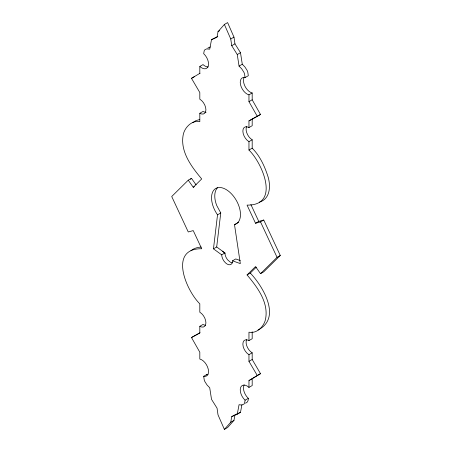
<?xml version="1.0" encoding="UTF-8"?>
<svg xmlns="http://www.w3.org/2000/svg" width="452" height="452" viewBox="0 0 452 452"><rect width="100%" height="100%" fill="white"/><g stroke="black" fill="none" stroke-linecap="round" stroke-linejoin="round"><path stroke-width="0.68" d="M246.662 339.605A8.622 4.978 60 0 0 252.188 352.809L252.188 359.481L260.51 373.663L252.188 378.719L252.188 385.545L248.962 387.409A9.599 5.543 60 0 0 240.52 387.816A9.599 5.543 60 0 0 245.091 400.201L244.549 403.167A8.243 4.757 60 0 1 243.871 404.133L241.696 405.026L239.057 404.709L237.26 414.196L231.723 416.642L230.752 422.23L224.384 429.4L218.022 414.879L217.05 408.167L211.513 399.331L209.717 387.771L207.078 385.036L204.903 381.641A8.243 4.757 60 0 1 204.225 379.889L203.682 376.296A9.599 5.543 60 0 0 208.253 369.188A9.599 5.543 60 0 0 199.812 359.035L199.812 352.21L191.49 337.537L200.066 332.74M244.182 384.929A9.599 5.543 60 0 0 248.317 398.336C248.43 400.302 247.617 402.834 245.363 403.111M213.463 248.843L217.531 214.824A20.47 11.82 60 0 1 215.248 188.789A20.47 11.82 60 0 1 236.775 201.219A20.47 11.82 60 0 1 234.492 224.616L240.328 263.612L232.531 260.81A7.661 4.424 60 0 1 227.232 264.143A7.661 4.424 60 0 1 221.695 254.826L213.463 248.843L216.689 246.978L220.757 212.96L216.717 205.468A20.47 11.82 60 0 1 217.531 187.727M244.283 77.156A9.599 5.543 60 0 0 244.978 86.23A9.599 5.543 60 0 0 252.188 92.965L252.188 99.79L260.51 114.463L257.284 116.328L248.962 101.655L248.962 94.83A9.599 5.543 60 0 1 240.52 84.677A9.599 5.543 60 0 1 245.091 77.569L248.317 75.704L247.775 72.111A8.243 4.757 60 0 0 247.097 70.359L244.922 66.964L242.283 64.229L240.487 52.669L234.95 43.833L233.978 37.12L227.616 22.6L224.384 24.464L218.022 31.634L217.05 37.222L211.513 39.663L209.717 49.149L206.637 48.889L204.903 49.731A8.243 4.757 60 0 0 204.225 50.692L203.682 53.664A9.599 5.543 60 0 1 208.253 66.048A9.599 5.543 60 0 1 199.812 66.455L199.812 73.28M224.384 429.4L227.616 427.536L233.978 420.366L234.95 414.778M237.26 414.196L240.487 412.337L241.899 404.879M196.089 184.891L191.484 178.32L188.258 180.178L171.715 196.524L188.258 231.966L193.241 230.599L201.716 248.747C168.167 248.255 186.241 290.608 199.812 303.817L199.812 312.219A8.622 4.978 60 0 1 205.909 322.773A8.622 4.978 60 0 1 199.812 326.293L199.812 332.971L191.49 337.537M190.484 179.308L191.484 178.32M188.258 180.178L193.241 187.303L201.716 178.935C191.337 166.63 179.489 150.872 183.433 133.769C185.326 126.854 192.185 120.023 199.812 121.673L199.812 113.271A8.622 4.978 60 0 0 205.909 109.751A8.622 4.978 60 0 0 199.812 99.191L199.812 92.519L191.49 78.337L200.066 73.224M248.962 387.409L248.962 380.578L257.284 375.522L248.962 361.346L248.962 354.667A8.622 4.978 60 0 1 242.865 344.113A8.622 4.978 60 0 1 248.962 340.593L248.962 332.192C256.589 333.836 263.448 327.005 265.341 320.095C269.285 302.987 257.437 287.229 247.058 274.929L255.533 266.561L260.516 273.68L263.742 271.822L280.285 255.476L263.742 220.034L258.759 221.401L255.533 223.265L247.058 205.112C280.607 205.609 262.533 163.257 248.962 150.047L248.962 141.645A8.622 4.978 60 0 1 242.865 131.086A8.622 4.978 60 0 1 248.962 127.566L252.188 125.707L252.188 119.029L260.51 114.463M247.058 274.929L250.284 273.064L256.267 267.16M260.516 273.68L277.059 257.341L280.285 255.476M190.925 250.685C193.75 248.272 197.569 247.306 201.202 247.058M192.642 122.712L195.914 120.627L199.677 119.543M237.938 222.599L238.571 222.158M218.022 31.634L219.632 30.702M211.513 39.663L217.813 36.442M245.091 77.569L244.549 73.975A8.243 4.757 60 0 0 243.871 72.224L241.696 68.828L239.057 66.094L237.26 54.534L231.723 45.692L230.752 38.985L233.978 37.12M231.723 45.692L234.95 43.833M199.812 66.455L203.038 64.591A9.599 5.543 60 0 0 208.208 66.953M191.49 78.337L194.716 76.478M237.26 54.534L240.487 52.669M239.057 66.094L242.283 64.229M199.812 113.271L203.038 111.407A8.622 4.978 60 0 0 206.089 112.226M248.962 94.83L252.188 92.965M248.962 101.655L252.188 99.79M248.962 127.566L248.962 120.893L252.188 119.029M248.962 141.645L252.188 139.781A8.622 4.978 60 0 1 246.662 126.577M248.962 150.047L252.188 148.183L252.188 139.781M193.241 187.303L194.32 186.682M217.531 214.824L220.757 212.96M234.492 224.616L237.718 222.751M255.533 223.265L260.516 221.892L263.742 220.034M221.695 254.826L224.921 252.962L225.136 254.702A7.661 4.424 60 0 0 227.729 259.934L230.458 262.279L232.667 262.894M232.531 260.81L235.758 258.945L240.306 260.578M199.812 326.293L203.038 324.434A8.622 4.978 60 0 0 205.62 325.259M248.962 340.593L252.188 338.729L252.188 331.728M203.682 376.296L206.909 374.431A9.599 5.543 60 0 0 208.01 374.567M248.962 354.667L252.188 352.809M248.962 361.346L252.188 359.481M257.284 375.522L260.51 373.663M248.962 380.578L252.188 378.719M245.091 400.201L248.317 398.336M231.723 416.642L234.413 415.089M230.752 422.23L233.978 420.366M248.962 120.893L257.284 116.328M259.403 202.14C270.867 198.812 270.861 184.585 267.567 175.325C264.29 165.449 259.646 155.601 252.188 148.183M235.565 414.507L240.487 412.337M258.041 329.983C282.037 318.027 262.889 286.206 250.284 273.064M210.304 46.974L208.129 47.867A8.243 4.757 60 0 0 207.875 48.149M216.689 246.978L224.921 252.962M222.452 251.171L224.966 253.34M260.516 221.892L277.059 257.341M250.866 204.502L258.759 221.401M224.384 24.464L230.752 38.985M206.909 374.431L206.926 375.041"/></g></svg>
